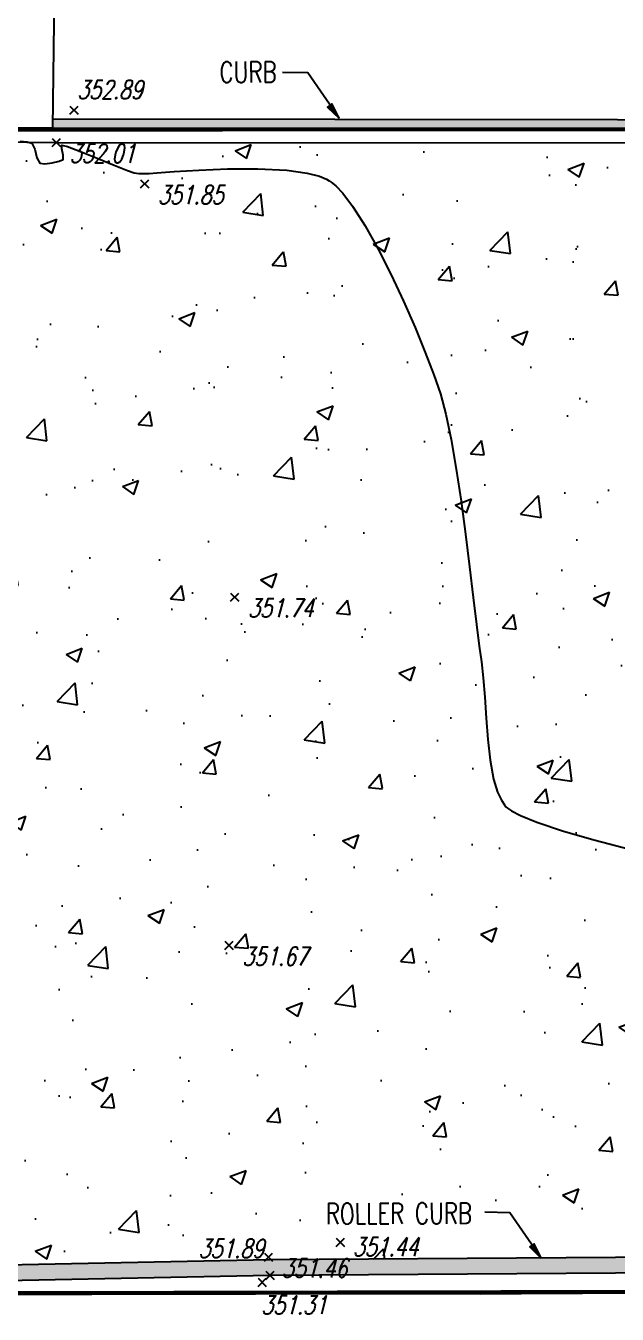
# Model space of a CAD drawing. Header units: feet. Extents: x 5005 to 5347, y 4757 to 5218.
# Drawn here: x 5056.3 to 5081.9, y 4965.6 to 5021.2 of the extents above; entities that cross this region are included whole.
import ezdxf

# ---------------------------------------------------------------- set-up
doc = ezdxf.new("R2010")
doc.units = ezdxf.units.FT
doc.header["$LTSCALE"] = 0.5
doc.header["$MEASUREMENT"] = 0
doc.linetypes.add('PHANTOM2', pattern=[1.25, 0.625, -0.125, 0.125, -0.125, 0.125, -0.125])
for name, color, linetype in [('CONTOUR MNR', 252, 'Continuous'), ('EG', 7, 'Continuous'), ('ELEV', 1, 'Continuous'), ('FENCE-CHAINL', 4, 'CHAIN LINIK FENCE'), ('HATCH', 252, 'Continuous'), ('PL WIDE', 20, 'PHANTOM2'), ('POINTS-TOPO DISPLAY', 183, 'Continuous'), ('POINTS-TOPO FL', 183, 'Continuous'), ('REC-MAP 14336', 7, 'Continuous'), ('TC', 6, 'Continuous'), ('TOPO', 2, 'Continuous'), ('TOPO LABELS', 2, 'Continuous'), ('TOPO-DATE', 7, 'Continuous')]:
    doc.layers.add(name, color=color, linetype=linetype)
doc.layers.add('PL', color=20, linetype='PHANTOM2', plot=False)
doc.styles.add('SIMPL_010', font='simplex.shx', dxfattribs={"width": 0.75, "oblique": 15, "height": 1})
doc.styles.add('SIMPLEX', font='simplex.shx', dxfattribs={"width": 0.75, "oblique": 15, "height": 0.08})
doc.styles.get("Standard").update_dxf_attribs({"font": 'simplex.shx', "width": 0.8})
doc.linetypes.add('CHAIN LINIK FENCE', pattern='A,0.5,-0.2,["X",Standard,S=0.1,R=0,X=-0.1,Y=-0.05],-0.25', length=0.95)

# ---------------------------------------------------------------- blocks, each defined once
blk = doc.blocks.new('CR 14336')
at = {"layer": 'PL'}
for p, q in [((574.169, 1792.536), (699.263, 1792.586)), ((574.169, 1742.245), (699.263, 1742.5))]:
    blk.add_line(p, q, dxfattribs=at)
at = {"layer": 'PL WIDE', "const_width": 0.18}
blk.add_lwpolyline([(574.169, 1742.245), (574.169, 1792.536), (699.263, 1792.586), (699.263, 1742.5), (574.169, 1742.245)], dxfattribs=at)
blk = doc.blocks.new('PUNTA DE FLECHA')
at = {"layer": 'TOPO LABELS'}
h = blk.add_hatch(color=256, dxfattribs=at)
h.dxf.hatch_style = 1
h.paths.add_polyline_path([(4545.85, 4840.48), (4545.09, 4839.99), (4546.94, 4837.97)])
blk.add_lwpolyline([(4546.94, 4837.97), (4545.85, 4840.48), (4545.09, 4839.99), (4546.94, 4837.97)], dxfattribs=at)
blk = doc.blocks.new('*U236')
at = {"color": 0, "linetype": 'ByBlock', "lineweight": -2, "transparency": 16777216}
for p, q in [((-0.71, -0.71), (0.71, 0.71)), ((-0.71, 0.71), (0.71, -0.71))]:
    blk.add_line(p, q, dxfattribs=at)
blk = doc.blocks.new('*U304', base_point=(5065.084, 4981.508, 351.671))
at = {"layer": 'TOPO-DATE', "color": 183, "linetype": 'ByBlock', "insert": (5065.657, 4981.435, 351.671), "char_height": 0.8, "attachment_point": 1, "style": 'SIMPLEX'}
blk.add_mtext('351.67', dxfattribs=at)
blk = doc.blocks.new('*U305', base_point=(5065.084, 4981.508, 351.671))
at = {"layer": 'ELEV', "linetype": 'ByBlock', "lineweight": -2}
blk.add_blockref('*U304', (5065.084, 4981.508, 351.671), dxfattribs=at)
blk = doc.blocks.new('*U306', base_point=(5065.084, 4981.508, 351.671))
at = {"layer": 'ELEV', "linetype": 'ByBlock', "lineweight": -2}
blk.add_blockref('*U305', (5065.084, 4981.508, 351.671), dxfattribs=at)
at = {"layer": 'TOPO-DATE', "color": 183, "linetype": 'ByBlock', "lineweight": -2, "xscale": 0.25, "yscale": 0.25, "zscale": 0.25}
blk.add_blockref('*U236', (5065.084, 4981.508, 351.671), dxfattribs=at)
blk = doc.blocks.new('*U433', base_point=(5066.515, 4966.953, 351.311))
at = {"layer": 'TOPO-DATE', "color": 183, "linetype": 'ByBlock', "insert": (5066.474, 4966.376, 351.311), "char_height": 0.8, "attachment_point": 1, "style": 'SIMPLEX'}
blk.add_mtext('351.31', dxfattribs=at)
blk = doc.blocks.new('*U434', base_point=(5066.515, 4966.953, 351.311))
at = {"layer": 'ELEV', "linetype": 'ByBlock', "lineweight": -2}
blk.add_blockref('*U433', (5066.515, 4966.953, 351.311), dxfattribs=at)
blk = doc.blocks.new('*U435', base_point=(5066.515, 4966.953, 351.311))
at = {"layer": 'ELEV', "linetype": 'ByBlock', "lineweight": -2}
blk.add_blockref('*U434', (5066.515, 4966.953, 351.311), dxfattribs=at)
at = {"layer": 'TOPO-DATE', "color": 183, "linetype": 'ByBlock', "lineweight": -2, "xscale": 0.25, "yscale": 0.25, "zscale": 0.25}
blk.add_blockref('*U236', (5066.515, 4966.953, 351.311), dxfattribs=at)
blk = doc.blocks.new('*U436', base_point=(5066.849, 4967.26, 351.894))
at = {"layer": 'TOPO-DATE', "color": 183, "linetype": 'ByBlock', "insert": (5066.596, 4968.011, 351.894), "char_height": 0.8, "attachment_point": 9, "style": 'SIMPLEX'}
blk.add_mtext('351.89', dxfattribs=at)
blk = doc.blocks.new('*U437', base_point=(5066.849, 4967.26, 351.894))
at = {"layer": 'ELEV', "linetype": 'ByBlock', "lineweight": -2}
blk.add_blockref('*U436', (5066.849, 4967.26, 351.894), dxfattribs=at)
blk = doc.blocks.new('*U438', base_point=(5066.849, 4967.26, 351.894))
at = {"layer": 'ELEV', "linetype": 'ByBlock', "lineweight": -2}
blk.add_blockref('*U437', (5066.849, 4967.26, 351.894), dxfattribs=at)
at = {"layer": 'TOPO-DATE', "color": 183, "linetype": 'ByBlock', "lineweight": -2, "xscale": 0.25, "yscale": 0.25, "zscale": 0.25}
blk.add_blockref('*U236', (5066.849, 4967.26, 351.894), dxfattribs=at)
blk = doc.blocks.new('*U439', base_point=(5066.789, 4968.041, 351.455))
at = {"layer": 'TOPO-DATE', "color": 183, "linetype": 'ByBlock', "insert": (5067.362, 4967.968, 351.455), "char_height": 0.8, "attachment_point": 1, "style": 'SIMPLEX'}
blk.add_mtext('351.46', dxfattribs=at)
blk = doc.blocks.new('*U440', base_point=(5066.789, 4968.041, 351.455))
at = {"layer": 'ELEV', "linetype": 'ByBlock', "lineweight": -2}
blk.add_blockref('*U439', (5066.789, 4968.041, 351.455), dxfattribs=at)
blk = doc.blocks.new('*U441', base_point=(5066.789, 4968.041, 351.455))
at = {"layer": 'ELEV', "linetype": 'ByBlock', "lineweight": -2}
blk.add_blockref('*U440', (5066.789, 4968.041, 351.455), dxfattribs=at)
at = {"layer": 'TOPO-DATE', "color": 183, "linetype": 'ByBlock', "lineweight": -2, "xscale": 0.25, "yscale": 0.25, "zscale": 0.25}
blk.add_blockref('*U236', (5066.789, 4968.041, 351.455), dxfattribs=at)
blk = doc.blocks.new('*U454', base_point=(5069.895, 4968.681, 351.438))
at = {"layer": 'TOPO-DATE', "color": 183, "linetype": 'ByBlock', "insert": (5070.431, 4968.887, 351.438), "char_height": 0.8, "attachment_point": 1, "style": 'SIMPLEX'}
blk.add_mtext('351.44', dxfattribs=at)
blk = doc.blocks.new('*U455', base_point=(5069.895, 4968.681, 351.438))
at = {"layer": 'ELEV', "linetype": 'ByBlock', "lineweight": -2}
blk.add_blockref('*U454', (5069.895, 4968.681, 351.438), dxfattribs=at)
blk = doc.blocks.new('*U456', base_point=(5069.895, 4968.681, 351.438))
at = {"layer": 'ELEV', "linetype": 'ByBlock', "lineweight": -2}
blk.add_blockref('*U455', (5069.895, 4968.681, 351.438), dxfattribs=at)
at = {"layer": 'TOPO-DATE', "color": 183, "linetype": 'ByBlock', "lineweight": -2, "xscale": 0.25, "yscale": 0.25, "zscale": 0.25}
blk.add_blockref('*U236', (5069.895, 4968.681, 351.438), dxfattribs=at)
blk = doc.blocks.new('*U737', base_point=(5065.33, 4996.552, 351.742))
at = {"layer": 'TOPO-DATE', "color": 183, "linetype": 'ByBlock', "insert": (5065.904, 4996.479, 351.742), "char_height": 0.8, "attachment_point": 1, "style": 'SIMPLEX'}
blk.add_mtext('351.74', dxfattribs=at)
blk = doc.blocks.new('*U738', base_point=(5065.33, 4996.552, 351.742))
at = {"layer": 'ELEV', "linetype": 'ByBlock', "lineweight": -2}
blk.add_blockref('*U737', (5065.33, 4996.552, 351.742), dxfattribs=at)
blk = doc.blocks.new('*U739', base_point=(5065.33, 4996.552, 351.742))
at = {"layer": 'ELEV', "linetype": 'ByBlock', "lineweight": -2}
blk.add_blockref('*U738', (5065.33, 4996.552, 351.742), dxfattribs=at)
at = {"layer": 'TOPO-DATE', "color": 183, "linetype": 'ByBlock', "lineweight": -2, "xscale": 0.25, "yscale": 0.25, "zscale": 0.25}
blk.add_blockref('*U236', (5065.33, 4996.552, 351.742), dxfattribs=at)
blk = doc.blocks.new('*U740', base_point=(5061.439, 5014.404, 351.846))
at = {"layer": 'TOPO-DATE', "color": 183, "linetype": 'ByBlock', "insert": (5062.012, 5014.331, 351.846), "char_height": 0.8, "attachment_point": 1, "style": 'SIMPLEX'}
blk.add_mtext('351.85', dxfattribs=at)
blk = doc.blocks.new('*U741', base_point=(5061.439, 5014.404, 351.846))
at = {"layer": 'ELEV', "linetype": 'ByBlock', "lineweight": -2}
blk.add_blockref('*U740', (5061.439, 5014.404, 351.846), dxfattribs=at)
blk = doc.blocks.new('*U742', base_point=(5061.439, 5014.404, 351.846))
at = {"layer": 'ELEV', "linetype": 'ByBlock', "lineweight": -2}
blk.add_blockref('*U741', (5061.439, 5014.404, 351.846), dxfattribs=at)
at = {"layer": 'TOPO-DATE', "color": 183, "linetype": 'ByBlock', "lineweight": -2, "xscale": 0.25, "yscale": 0.25, "zscale": 0.25}
blk.add_blockref('*U236', (5061.439, 5014.404, 351.846), dxfattribs=at)
blk = doc.blocks.new('*U767', base_point=(5058.386, 5017.585, 352.887))
at = {"layer": 'TOPO-DATE', "color": 183, "linetype": 'ByBlock', "insert": (5058.525, 5018.87, 352.887), "char_height": 0.8, "attachment_point": 1, "style": 'SIMPLEX'}
blk.add_mtext('352.89', dxfattribs=at)
blk = doc.blocks.new('*U768', base_point=(5058.386, 5017.585, 352.887))
at = {"layer": 'ELEV', "linetype": 'ByBlock', "lineweight": -2}
blk.add_blockref('*U767', (5058.386, 5017.585, 352.887), dxfattribs=at)
blk = doc.blocks.new('*U769', base_point=(5058.386, 5017.585, 352.887))
at = {"layer": 'ELEV', "linetype": 'ByBlock', "lineweight": -2}
blk.add_blockref('*U768', (5058.386, 5017.585, 352.887), dxfattribs=at)
at = {"layer": 'TOPO-DATE', "color": 183, "linetype": 'ByBlock', "lineweight": -2, "xscale": 0.25, "yscale": 0.25, "zscale": 0.25}
blk.add_blockref('*U236', (5058.386, 5017.585, 352.887), dxfattribs=at)
blk = doc.blocks.new('*U773', base_point=(5057.626, 5016.189, 352.01))
at = {"layer": 'TOPO-DATE', "color": 183, "linetype": 'ByBlock', "insert": (5058.199, 5016.116, 352.01), "char_height": 0.8, "attachment_point": 1, "style": 'SIMPLEX'}
blk.add_mtext('352.01', dxfattribs=at)
blk = doc.blocks.new('*U774', base_point=(5057.626, 5016.189, 352.01))
at = {"layer": 'ELEV', "linetype": 'ByBlock', "lineweight": -2}
blk.add_blockref('*U773', (5057.626, 5016.189, 352.01), dxfattribs=at)
blk = doc.blocks.new('*U775', base_point=(5057.626, 5016.189, 352.01))
at = {"layer": 'ELEV', "linetype": 'ByBlock', "lineweight": -2}
blk.add_blockref('*U774', (5057.626, 5016.189, 352.01), dxfattribs=at)
at = {"layer": 'TOPO-DATE', "color": 183, "linetype": 'ByBlock', "lineweight": -2, "xscale": 0.25, "yscale": 0.25, "zscale": 0.25}
blk.add_blockref('*U236', (5057.626, 5016.189, 352.01), dxfattribs=at)
blk = doc.blocks.new('*U893')
at = {"layer": 'CONTOUR MNR', "color": 252, "linetype": 'Continuous', "lineweight": -3, "elevation": 352}
blk.add_lwpolyline([(5056.062, 5016.249), (5056.362, 5016.222), (5056.563, 5016.155), (5056.692, 5015.897), (5056.785, 5015.532), (5056.913, 5015.295), (5057.13, 5015.267), (5057.449, 5015.304), (5057.749, 5015.377), (5057.914, 5015.456), (5057.917, 5015.649), (5057.858, 5015.916), (5057.859, 5016.08), (5058.103, 5016.012), (5058.664, 5015.799), (5059.387, 5015.51), (5060.117, 5015.214), (5060.702, 5014.98), (5060.987, 5014.875), (5061.192, 5014.854), (5061.429, 5014.851), (5061.637, 5014.849), (5061.959, 5014.873), (5062.712, 5014.933), (5063.773, 5015.001), (5065.02, 5015.051), (5066.33, 5015.057), (5067.58, 5014.992), (5068.455, 5014.87), (5068.996, 5014.729), (5069.287, 5014.608), (5069.409, 5014.539), (5069.501, 5014.476), (5069.692, 5014.316), (5069.993, 5013.998), (5070.415, 5013.445), (5070.967, 5012.583), (5071.529, 5011.579), (5072.086, 5010.48), (5072.62, 5009.338), (5073.118, 5008.202), (5073.56, 5007.122), (5073.933, 5006.147), (5074.219, 5005.327), (5074.453, 5004.461), (5074.68, 5003.357), (5074.898, 5002.079), (5075.104, 5000.694), (5075.296, 4999.266), (5075.473, 4997.86), (5075.632, 4996.542), (5075.771, 4995.376), (5075.888, 4994.428), (5075.982, 4993.763), (5076.066, 4993.058), (5076.127, 4992.23), (5076.185, 4991.328), (5076.257, 4990.404), (5076.36, 4989.509), (5076.514, 4988.692), (5076.686, 4988.13), (5076.849, 4987.777), (5076.976, 4987.582), (5077.046, 4987.497), (5077.107, 4987.438), (5077.282, 4987.314), (5077.667, 4987.114), (5078.379, 4986.829), (5079.53, 4986.449), (5080.893, 4986.056), (5082.384, 4985.661)], dxfattribs=at)

msp = doc.modelspace()

# ---------------------------------------------------------------- block references
at = {"layer": 'REC-MAP 14336'}
msp.add_blockref('CR 14336', (4467.708, 3224.209), dxfattribs=at)

# ---------------------------------------------------------------- next in the draw order: hatches: boundary and pattern name
at = {"layer": 'HATCH'}
h = msp.add_hatch(dxfattribs=at)
h.set_pattern_fill('AR-CONC', color=256, scale=0.5)
h.set_pattern_definition([(50, (0, 0), (3.5863009, -0.3137607), [0.375, -4.125]), (355, (0, 0), (-0.6937567, 3.7609607), [0.3, -3.3]), (100.451444, (0.299, -0.026), (2.8925442, 3.4472), [0.318701, -3.5057106]), (46.1842, (0, 1), (5.3362067, -0.8275964), [0.5625, -6.1875]), (96.635635, (0.4447, 0.931), (4.6733097, 4.870593), [0.4780517, -5.258569]), (351.18416, (0, 1), (4.6733097, 4.870593), [0.45, -4.95]), (21, (0.5, 0.75), (2.9845353, -2.0130945), [0.375, -4.125]), (326, (0.5, 0.75), (1.2165767, 3.6257502), [0.3, -3.3]), (71.451445, (0.7487, 0.5822), (4.2011119, 1.6126558), [0.318701, -3.5057106]), (37.5, (0, 0), (0.06079928, 1.66446927), [0, -3.26, 0, -3.35, 0, -3.3125]), (7.5, (0, 0), (1.3153477, 1.97205856), [0, -1.91, 0, -3.185, 0, -1.2625]), (327.5, (-1.115, 0), (2.66911218, -0.11277436), [0, -1.25, 0, -3.9, 0, -5.175]), (317.5, (-1.615, 0), (2.91593085, 0.5005249), [0, -1.625, 0, -2.59, 0, -3.675])])
h.paths.add_polyline_path([(5165.787, 4966.942), (5165.792, 4969.045), (5155.444, 4969.256), (5155.439, 4966.906), (5165.787, 4966.942), (5166.037, 4966.707), (5155.189, 4966.661), (5155.195, 4969.511), (5166.042, 4969.29), (5166.037, 4966.707)])
edge = h.paths.add_edge_path()
edge.add_line((5118.469, 5017.127), (5057.456, 5017.202))
edge.add_line((5057.456, 5017.202), (5057.459, 5016.818))
edge.add_line((5057.459, 5016.818), (5118.469, 5016.727))
edge.add_line((5118.469, 5016.727), (5118.469, 5017.127))
edge.add_line((5041.877, 4967.423), (5041.877, 4966.763))
edge.add_line((5041.877, 4966.763), (5066.849, 4967.26))
edge.add_line((5066.849, 4967.26), (5090.311, 4967.425))
edge.add_line((5090.311, 4967.425), (5148.333, 4967.405))
edge.add_line((5148.333, 4967.405), (5155.19, 4967.402))
edge.add_line((5155.19, 4967.402), (5155.192, 4968.063))
edge.add_line((5155.192, 4968.063), (5148.334, 4968.065))
edge.add_line((5148.334, 4968.065), (5090.305, 4968.085))
edge.add_line((5090.305, 4968.085), (5066.84, 4967.92))
edge.add_line((5066.84, 4967.92), (5041.864, 4967.423))
h = msp.add_hatch(dxfattribs=at)
h.set_pattern_fill('AR-CONC', color=256)
h.set_pattern_definition([(50, (0, 0), (7.172602, -0.6275213), [0.75, -8.25]), (355, (0, 0), (-1.387513, 7.521921), [0.6, -6.6]), (100.45144, (0.598, -0.052), (5.7850885, 6.8944), [0.637402, -7.011421]), (46.1842, (0, 2), (10.672413, -1.655193), [1.125, -12.375]), (96.63564, (0.889, 1.862), (9.34662, 9.741186), [0.956103, -10.517138]), (351.18416, (0, 2), (9.34662, 9.741186), [0.9, -9.9]), (21, (1, 1.5), (5.9690705, -4.026189), [0.75, -8.25]), (326, (1, 1.5), (2.433153, 7.2515005), [0.6, -6.6]), (71.45144, (1.4974, 1.1645), (8.402224, 3.2253115), [0.637402, -7.011421]), (37.5, (0, 0), (0.12159855, 3.3289385), [0, -6.52, 0, -6.7, 0, -6.625]), (7.5, (0, 0), (2.6306954, 3.9441171), [0, -3.82, 0, -6.37, 0, -2.525]), (327.5, (-2.23, 0), (5.3382244, -0.2255487), [0, -2.5, 0, -7.8, 0, -10.35]), (317.5, (-3.23, 0), (5.8318617, 1.0010498), [0, -3.25, 0, -5.18, 0, -7.35])])
edge = h.paths.add_edge_path()
edge.add_line((5166.971, 4990.242), (5166.949, 4990.257))
edge.add_line((5166.949, 4990.257), (5166.971, 4990.281))
edge.add_line((5166.971, 4990.281), (5166.971, 5016.795))
edge.add_line((5166.971, 5016.795), (5166.867, 5016.795))
edge.add_line((5166.867, 5016.795), (5166.862, 5016.42))
edge.add_line((5166.862, 5016.42), (5166.793, 5016.249))
edge.add_line((5166.793, 5016.249), (5166.837, 4991.491))
edge.add_line((5166.837, 4991.491), (5116.497, 4991.401))
edge.add_line((5116.497, 4991.401), (5110.321, 4991.39))
edge.add_line((5110.321, 4991.39), (5110.308, 4998.703))
edge.add_line((5110.308, 4998.703), (5116.484, 4998.714))
edge.add_line((5116.484, 4998.714), (5116.452, 5016.159))
edge.add_line((5116.452, 5016.159), (5106.364, 5016.164))
edge.add_line((5106.364, 5016.164), (5106.263, 5015.978))
edge.add_line((5106.263, 5015.978), (5106.025, 5016.164))
edge.add_line((5106.025, 5016.164), (5057.626, 5016.189))
edge.add_line((5057.626, 5016.189), (5041.877, 5016.364))
edge.add_line((5041.877, 5016.364), (5041.877, 4967.423))
edge.add_line((5041.877, 4967.423), (5066.84, 4967.92))
edge.add_line((5066.84, 4967.92), (5078.572, 4968.002))
edge.add_line((5078.572, 4968.002), (5078.081, 4968.487))
edge.add_line((5078.081, 4968.487), (5078.265, 4968.62))
edge.add_line((5078.265, 4968.62), (5078.572, 4968.002))
edge.add_line((5078.572, 4968.002), (5090.305, 4968.085))
edge.add_line((5090.305, 4968.085), (5148.336, 4968.758))
edge.add_line((5148.336, 4968.758), (5148.337, 4969.407))
edge.add_line((5148.337, 4969.407), (5155.224, 4969.514))
edge.add_line((5155.224, 4969.514), (5165.904, 4969.434))
edge.add_line((5165.904, 4969.434), (5165.904, 4969.293))
edge.add_line((5165.904, 4969.293), (5166.042, 4969.29))
edge.add_line((5166.042, 4969.29), (5166.037, 4966.707))
edge.add_line((5166.037, 4966.707), (5166.971, 4966.709))
edge.add_line((5166.971, 4966.709), (5166.971, 4968.038))
edge.add_line((5166.971, 4968.038), (5166.912, 4967.995))
edge.add_line((5166.912, 4967.995), (5166.604, 4968.612))
edge.add_arc((5166.525, 4968.709), 0.125, 180, 309.3051, ccw=False)
edge.add_arc((5166.525, 4968.709), 0.125, -50.6949, 180, ccw=False)
edge.add_line((5166.604, 4968.612), (5166.971, 4968.25))
edge.add_line((5166.971, 4968.25), (5166.971, 4990.242))
edge = h.paths.add_edge_path(flags=16)
edge.add_arc((5108.216, 4988.755), 0.677, 0, 360)
h.paths.add_polyline_path([(5109.035, 4988.181), (5108.998, 4990.846), (5111.564, 4990.881), (5111.6, 4988.216), (5110.318, 4988.198), (5110.809, 4987.714), (5110.625, 4987.581), (5110.318, 4988.198)], flags=16)
edge = h.paths.add_edge_path(flags=16)
edge.add_line((5108.817, 4991.244), (5108.873, 4991.898))
edge.add_line((5108.873, 4991.898), (5108.816, 4991.994))
edge.add_arc((5108.91, 4992.179), 0.208, 74.0553, 242.9604, ccw=False)
edge.add_arc((5108.109, 4986.112), 6.326, 81.6621, 82.2019, ccw=False)
edge.add_line((5109.026, 4992.371), (5109.086, 4992.477))
edge.add_line((5109.086, 4992.477), (5109.14, 4992.477))
edge.add_line((5109.14, 4992.477), (5109.133, 4992.672))
edge.add_arc((5108.814, 4996.362), 3.704, 266.5531, 274.9424, ccw=False)
edge.add_arc((5108.581, 4992.699), 0.0354, 76.2969, 286.7789, ccw=False)
edge.add_arc((5108.803, 4989.077), 3.662, 84.8564, 93.3425, ccw=False)
edge.add_line((5109.132, 4992.724), (5109.253, 4992.724))
edge.add_arc((5109.58, 4989.077), 3.662, 86.5997, 95.1323, ccw=False)
edge.add_arc((5109.807, 4992.699), 0.0345, -92.535, 105.6379, ccw=False)
edge.add_arc((5109.577, 4996.362), 3.704, 265.0101, 273.5389, ccw=False)
edge.add_line((5109.255, 4992.672), (5109.261, 4992.477))
edge.add_line((5109.261, 4992.477), (5109.335, 4992.477))
edge.add_line((5109.335, 4992.477), (5109.415, 4992.329))
edge.add_arc((5109.346, 4992.632), 0.311, 282.7917, 304.9556)
edge.add_arc((5109.78, 4992.066), 0.403, 0.2151, 129.3477, ccw=False)
edge.add_line((5110.183, 4992.067), (5109.939, 4992.034))
edge.add_line((5109.939, 4992.034), (5109.986, 4991.627))
edge.add_arc((5109.899, 4991.617), 0.0874, -187.6092, 6.4925, ccw=False)
edge.add_line((5109.812, 4991.628), (5109.849, 4991.963))
edge.add_arc((5109.706, 4991.982), 0.143, 352.3908, 527.6825)
edge.add_arc((5109.419, 4992.143), 0.197, 248.8776, 318.486, ccw=False)
edge.add_line((5109.348, 4991.96), (5109.241, 4991.899))
edge.add_line((5109.241, 4991.899), (5109.185, 4991.244))
edge.add_line((5109.185, 4991.244), (5108.817, 4991.244))
h.paths.add_polyline_path([(5107.732, 4988.078), (5108.699, 4988.078), (5108.7, 4989.433), (5107.732, 4989.433)], flags=16)
h.paths.add_polyline_path([(5162.362, 4988.009), (5165.287, 4988.018), (5165.283, 4989.368), (5162.358, 4989.359)], flags=16)
h.paths.add_polyline_path([(5112.899, 4985.583), (5115.664, 4985.59), (5115.66, 4986.94), (5112.896, 4986.933)], flags=16)
h.paths.add_polyline_path([(5068.757, 4969.244), (5076.086, 4969.265), (5076.082, 4970.615), (5068.753, 4970.594)], flags=16)
h.paths.add_polyline_path([(5097.221, 5013.958), (5104.196, 5013.977), (5104.192, 5015.327), (5097.217, 5015.308)], flags=16)
h.paths.add_polyline_path([(5088.288, 4988.982), (5100.585, 4988.982), (5102.583, 4996.438), (5090.286, 4996.438)], flags=16)

# ---------------------------------------------------------------- next in the draw order: linework, layer by layer
at = {"layer": 'CONTOUR MNR', "linetype": 'ByBlock', "lineweight": -2, "elevation": 352, "flags": 128}
msp.add_lwpolyline([(5056.062, 5016.249), (5056.362, 5016.222), (5056.563, 5016.155), (5056.692, 5015.897), (5056.785, 5015.532), (5056.913, 5015.295), (5057.13, 5015.267), (5057.449, 5015.304), (5057.749, 5015.377), (5057.914, 5015.456), (5057.917, 5015.649), (5057.858, 5015.916), (5057.859, 5016.08), (5058.103, 5016.012), (5058.664, 5015.799), (5059.387, 5015.51), (5060.117, 5015.214), (5060.702, 5014.98), (5060.987, 5014.875), (5061.192, 5014.854), (5061.429, 5014.851), (5061.637, 5014.849), (5061.959, 5014.873), (5062.712, 5014.933), (5063.773, 5015.001), (5065.02, 5015.051), (5066.33, 5015.057), (5067.58, 5014.992), (5068.455, 5014.87), (5068.996, 5014.729), (5069.287, 5014.608), (5069.409, 5014.539), (5069.501, 5014.476), (5069.692, 5014.316), (5069.993, 5013.998), (5070.415, 5013.445), (5070.967, 5012.583), (5071.529, 5011.579), (5072.086, 5010.48), (5072.62, 5009.338), (5073.118, 5008.202), (5073.56, 5007.122), (5073.933, 5006.147), (5074.219, 5005.327), (5074.453, 5004.461), (5074.68, 5003.357), (5074.898, 5002.079), (5075.104, 5000.694), (5075.296, 4999.266), (5075.473, 4997.86), (5075.632, 4996.542), (5075.771, 4995.376), (5075.888, 4994.428), (5075.982, 4993.763), (5076.066, 4993.058), (5076.127, 4992.23), (5076.185, 4991.328), (5076.257, 4990.404), (5076.36, 4989.509), (5076.514, 4988.692), (5076.686, 4988.13), (5076.849, 4987.777), (5076.976, 4987.582), (5077.046, 4987.497), (5077.107, 4987.438), (5077.282, 4987.314), (5077.667, 4987.114), (5078.379, 4986.829), (5079.53, 4986.449), (5080.893, 4986.056), (5082.384, 4985.661)], dxfattribs=at)
at = {"layer": 'FENCE-CHAINL', "ltscale": 1.25}
for points in [[(5038.153, 4995.279), (5038.369, 5016.403), (5057.626, 5016.189), (5116.452, 5016.159)], [(5038.527, 4966.563), (5075.945, 4966.454), (5107.546, 4966.715), (5166.441, 4966.59)]]:
    msp.add_lwpolyline(points, dxfattribs=at)
at = {"layer": 'TC', "elevation": 354.424}
msp.add_lwpolyline([(5118.469, 5017.127), (5057.456, 5017.202)], dxfattribs=at)
at = {"layer": 'TC'}
msp.add_lwpolyline([(5041.877, 4967.423), (5041.877, 4966.763), (5066.849, 4967.26), (5090.311, 4967.425), (5155.19, 4967.402), (5155.192, 4968.063), (5090.305, 4968.085), (5066.84, 4967.92), (5041.864, 4967.423)], dxfattribs=at)
msp.add_polyline3d([(5057.464, 5017.202, 353.41), (5057.459, 5016.802, 354.424), (5118.469, 5016.727, 354.424)], dxfattribs=at)
at = {"layer": 'TOPO'}
msp.add_lwpolyline([(5057.459, 5016.818), (5042.108, 5016.718), (5042.242, 5026.99), (5057.586, 5027.089)], close=True, dxfattribs=at)

# ---------------------------------------------------------------- next in the draw order: block references
at = {"layer": 'POINTS-TOPO DISPLAY'}
for name, p in [('*U769', (5058.386, 5017.585, 352.887)), ('*U775', (5057.626, 5016.189, 352.01)), ('*U742', (5061.439, 5014.404, 351.846)), ('*U739', (5065.33, 4996.552, 351.742)), ('*U306', (5065.084, 4981.508, 351.671)), ('*U438', (5066.849, 4967.26, 351.894)), ('*U456', (5069.895, 4968.681, 351.438)), ('*U435', (5066.515, 4966.953, 351.311))]:
    msp.add_blockref(name, p, dxfattribs=at)
at = {"layer": 'POINTS-TOPO FL'}
msp.add_blockref('*U441', (5066.789, 4968.041, 351.455), dxfattribs=at)
at = {"layer": 'TOPO LABELS', "xscale": 0.2520000000000011, "yscale": 0.2520000000000011, "zscale": 0.2520000000000011, "rotation": 2.95238424861104}
for p in [(3988.322, 3740.669), (3997.058, 3691.435)]:
    msp.add_blockref('PUNTA DE FLECHA', p, dxfattribs=at)

# ---------------------------------------------------------------- next in the draw order: texts
at = {"layer": 'TOPO LABELS', "insert": (5064.43, 5019.678), "char_height": 0.9, "attachment_point": 1, "rotation": 0.1593, "style": 'SIMPL_010', "bg_fill": 3, "box_fill_scale": 1.05, "bg_fill_color": 256, "bg_fill_transparency": 0}
msp.add_mtext_dynamic_manual_height_columns('\\A1;\\pxqc;{\\Q0;CURB}', width=2.94418, gutter_width=6.209, heights=[1.027], dxfattribs=at)

# ---------------------------------------------------------------- next in the draw order: linework, layer by layer
at = {"layer": 'TOPO LABELS'}
msp.add_lwpolyline([(5069.836, 5017.236), (5068.483, 5019.194), (5067.395, 5019.213)], dxfattribs=at)

# ---------------------------------------------------------------- next in the draw order: texts
at = {"layer": 'TOPO LABELS', "insert": (5068.948, 4970.37), "char_height": 0.9, "attachment_point": 1, "rotation": 0.1593, "style": 'SIMPL_010', "bg_fill": 3, "box_fill_scale": 1.05, "bg_fill_color": 256, "bg_fill_transparency": 0}
msp.add_mtext_dynamic_manual_height_columns('\\A1;\\pxqc;{\\Q0;ROLLER CURB}', width=6.94125, gutter_width=6.209, heights=[1.027], dxfattribs=at)

# ---------------------------------------------------------------- next in the draw order: linework, layer by layer
at = {"layer": 'TOPO LABELS'}
msp.add_lwpolyline([(5078.572, 4968.002), (5077.219, 4969.96), (5076.132, 4969.979)], dxfattribs=at)

# ---------------------------------------------------------------- next in the draw order: block references
at = {"layer": 'EG', "color": 7, "linetype": 'Continuous', "lineweight": -3}
msp.add_blockref('*U893', (0, 0), dxfattribs=at)

doc.saveas('drawing.dxf')
